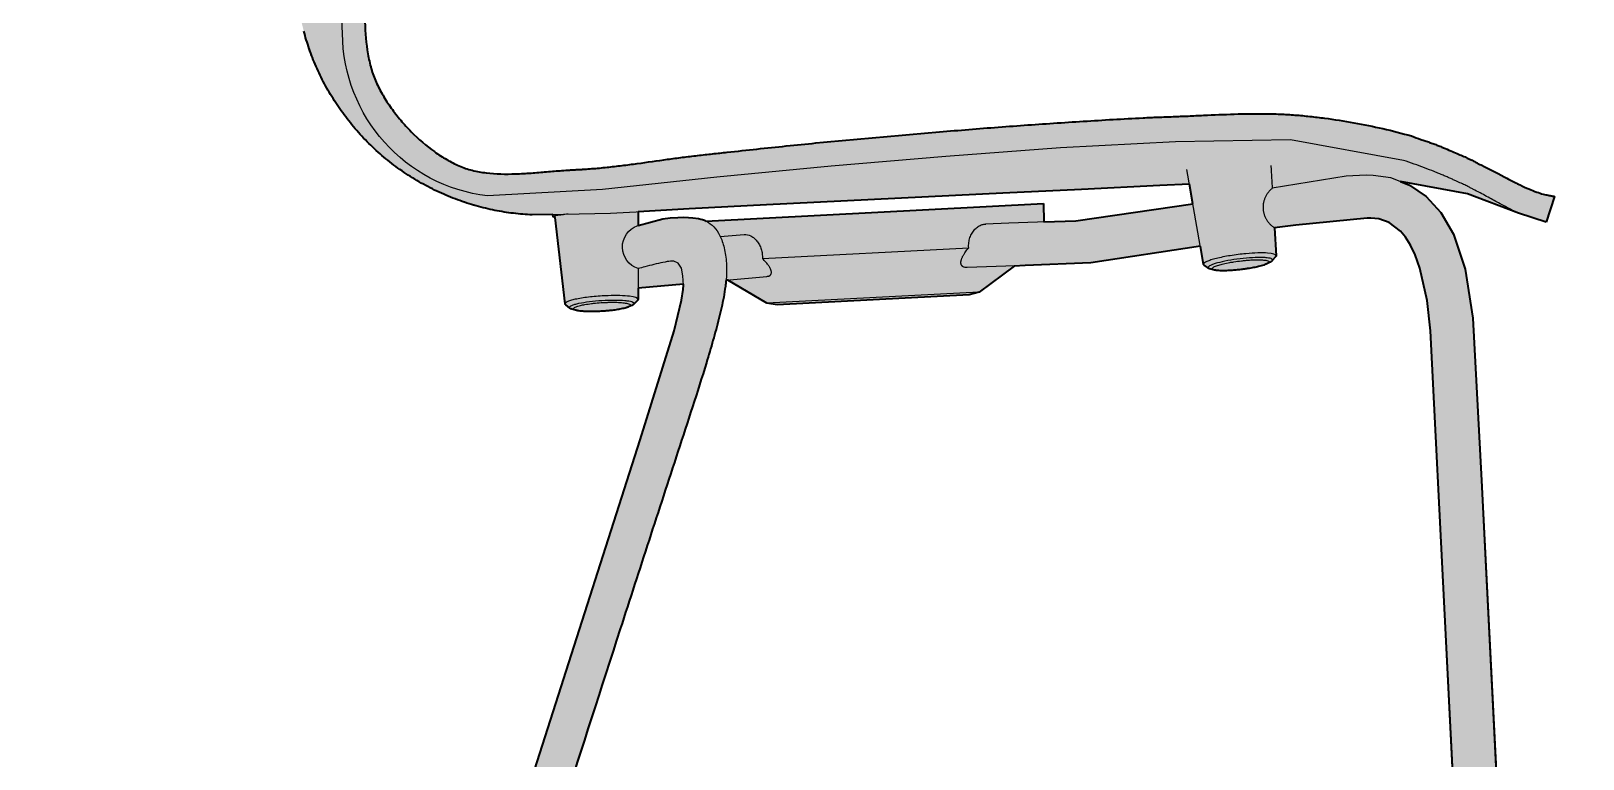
# Model space of a CAD drawing. Header units: millimetres. Extents: x 0 to 1859, y -934 to 1101.
# Drawn here: x 1138 to 1680, y 550 to 805 of the extents above; entities that cross this region are included whole.
import ezdxf

# ---------------------------------------------------------------- set-up
doc = ezdxf.new("R2010")
doc.units = ezdxf.units.MM
doc.layers.add('Blocks', color=7, linetype='Continuous')
doc.layers.add('Blocks$Fill', color=7, linetype='Continuous', true_color=0xffffff)
doc.layers.add('Blocks$Inner', color=7, linetype='Continuous', lineweight=25, true_color=0x007f00)
doc.layers.add('Blocks$Outline', color=7, linetype='Continuous', lineweight=35, true_color=0xff3f3f)

# ---------------------------------------------------------------- blocks, each defined once
blk = doc.blocks.new('Vico Duo Barstool Side')
at = {"layer": 'Blocks$Fill'}
h = blk.add_hatch(color=256, dxfattribs=at)
h.paths.add_polyline_path([(539.52, 0.4), (538.83, 0.05), (519.86, 0.05), (519.17, 0.4), (518.67, 1.2), (518.34, 2.59), (518.49, 4.1), (519.03, 5.3), (519.86, 6.05), (521.95, 6.05), (513.48, 190.6), (507.51, 303.94), (111.67, 303.94), (17.13, 5.9), (19.64, 5.9), (20.17, 5.44), (20.24, 5.38), (20.31, 5.31), (20.58, 4.64), (20.63, 4.53), (20.68, 4.41), (20.73, 4.29), (20.77, 4.17), (20.88, 2.25), (20.44, 0.73), (20.37, 0.65), (20.31, 0.58), (20.24, 0.5), (20.18, 0.43), (20.11, 0.36), (20.05, 0.29), (19.99, 0.22), (19.93, 0.15), (19.87, 0.08), (19.81, 0.01), (19.11, -0.1), (0.7, -0.1), (0, 0), (-0.06, 0.01), (-0.68, 0.73), (-1.12, 2.25), (-1.02, 4.17), (-0.97, 4.29), (-0.92, 4.41), (-0.88, 4.53), (-0.83, 4.64), (-0.78, 4.76), (-0.73, 4.87), (-0.69, 4.98), (-0.64, 5.1), (-0.6, 5.21), (-0.55, 5.31), (-0.48, 5.38), (-0.41, 5.44), (-0.34, 5.5), (-0.27, 5.56), (-0.21, 5.62), (-0.14, 5.68), (-0.08, 5.73), (-0.01, 5.79), (0.05, 5.85), (0.11, 5.9), (2.64, 5.9), (114.75, 359.65), (211.44, 661.96), (223.32, 699.93), (225.87, 710.69), (226.41, 714.38), (226.51, 715.9), (226.5, 716.2), (210.68, 714.83), (210.68, 710.94), (210.68, 710.93), (210.68, 710.92), (210.68, 710.91), (210.68, 710.9), (210.68, 710.9), (210.68, 710.89), (210.68, 710.88), (210.68, 710.87), (210.67, 710.86), (210.67, 710.85), (210.67, 710.84), (210.67, 710.83), (210.66, 710.82), (210.66, 710.81), (210.66, 710.8), (210.65, 710.79), (210.65, 710.78), (210.64, 710.77), (210.64, 710.76), (210.63, 710.75), (210.63, 710.74), (210.62, 710.73), (210.62, 710.73), (210.61, 710.72), (210.6, 710.71), (210.6, 710.7), (210.59, 710.69), (210.57, 710.67), (210.56, 710.65), (210.54, 710.63), (209.23, 709.27), (209.22, 709.26), (209.2, 709.24), (209.18, 709.22), (209.16, 709.2), (209.13, 709.18), (209.1, 709.16), (209.08, 709.13), (209.04, 709.11), (209.01, 709.09), (208.98, 709.07), (208.94, 709.04), (208.9, 709.02), (208.87, 709), (208.78, 708.96), (208.69, 708.91), (208.6, 708.87), (208.5, 708.82), (207.32, 708.31), (207.14, 708.24), (207.01, 708.18), (206.86, 708.13), (206.71, 708.08), (206.55, 708.03), (206.16, 707.91), (205.73, 707.8), (205.26, 707.69), (204.76, 707.59), (203.93, 707.43), (203.03, 707.29), (202.08, 707.16), (200.46, 706.97), (198.56, 706.82), (196.79, 706.72), (195.07, 706.67), (194.07, 706.67), (193.12, 706.68), (192.22, 706.71), (191.39, 706.77), (190.89, 706.81), (190.43, 706.86), (190, 706.92), (189.8, 706.95), (189.61, 706.98), (189.45, 707.02), (189.3, 707.05), (189.15, 707.08), (189.02, 707.12), (188.89, 707.16), (187.6, 707.53), (187.49, 707.57), (187.38, 707.61), (187.33, 707.63), (187.28, 707.65), (187.23, 707.67), (187.19, 707.69), (187.15, 707.71), (187.11, 707.73), (187.07, 707.75), (187.03, 707.77), (187, 707.79), (186.96, 707.81), (186.95, 707.82), (186.93, 707.84), (186.92, 707.85), (186.88, 707.88), (185.46, 709.03), (185.44, 709.05), (185.42, 709.07), (185.4, 709.08), (185.39, 709.09), (185.38, 709.1), (185.37, 709.11), (185.36, 709.12), (185.36, 709.13), (185.35, 709.14), (185.34, 709.15), (185.33, 709.16), (185.32, 709.17), (185.31, 709.18), (185.31, 709.18), (185.3, 709.19), (185.29, 709.2), (185.29, 709.21), (185.28, 709.22), (185.28, 709.23), (185.27, 709.24), (185.27, 709.25), (185.26, 709.26), (185.26, 709.27), (185.26, 709.28), (185.25, 709.29), (185.25, 709.3), (185.25, 709.31), (185.25, 709.32), (185.25, 709.33), (185.24, 709.33), (185.24, 709.34), (185.24, 709.34), (181.71, 739.56), (181.54, 739.59), (181.39, 739.63), (181.33, 739.64), (181.27, 739.66), (181.25, 739.67), (181.22, 739.68), (181.2, 739.69), (181.18, 739.69), (181.16, 739.7), (181.15, 739.71), (181.14, 739.71), (181.12, 739.72), (181.11, 739.73), (181.11, 739.73), (181.1, 739.73), (181.1, 739.74), (181.09, 739.74), (181.09, 739.74), (181.08, 739.75), (181.08, 739.75), (181.07, 739.75), (181.07, 739.76), (181.07, 739.76), (181.06, 739.76), (181.06, 739.76), (181.06, 739.76), (181.06, 739.76), (181.06, 739.77), (181.06, 739.77), (181.06, 739.77), (181.06, 739.77), (181.05, 739.77), (181.05, 739.77), (181.05, 739.78), (181.05, 739.78), (181.05, 739.78), (181.05, 739.78), (181.05, 739.78), (181.05, 739.78), (181.05, 739.79), (181.05, 739.79), (181.05, 739.79), (181.04, 739.79), (181.04, 739.79), (181.04, 739.79), (181.04, 739.8), (181.04, 739.8), (180.9, 740.61), (173.7, 740.44), (172.09, 740.53), (170.49, 740.65), (168.87, 740.8), (167.25, 740.98), (165.62, 741.19), (163.99, 741.43), (162.36, 741.71), (160.72, 742.02), (159.09, 742.36), (157.45, 742.73), (155.81, 743.14), (154.17, 743.59), (152.54, 744.06), (150.91, 744.57), (149.28, 745.12), (147.66, 745.7), (146.05, 746.31), (144.44, 746.96), (142.84, 747.64), (141.26, 748.36), (139.68, 749.11), (138.12, 749.89), (136.56, 750.71), (135.03, 751.55), (133.5, 752.44), (132, 753.35), (130.51, 754.3), (129.04, 755.27), (127.58, 756.28), (126.15, 757.32), (124.74, 758.38), (123.35, 759.48), (121.98, 760.6), (120.64, 761.76), (119.32, 762.93), (118.03, 764.14), (116.76, 765.37), (115.52, 766.62), (114.3, 767.9), (113.12, 769.2), (111.96, 770.52), (110.83, 771.86), (109.73, 773.22), (108.66, 774.6), (107.63, 776), (106.62, 777.42), (105.65, 778.85), (104.7, 780.3), (103.79, 781.76), (102.91, 783.23), (102.06, 784.71), (101.25, 786.21), (100.47, 787.71), (99.72, 789.22), (99, 790.74), (98.32, 792.27), (97.67, 793.8), (97.05, 795.34), (96.47, 796.88), (95.91, 798.43), (95.39, 799.97), (94.9, 801.52), (94.44, 803.07), (94.02, 804.61), (87.53, 831.24), (81.61, 858), (75.56, 884.73), (69.33, 911.43), (63, 938.09), (56.55, 964.73), (49.9, 991.32), (43.02, 1017.86), (35.78, 1044.29), (27.25, 1070.33), (16.24, 1095.43), (16.24, 1095.43), (16.24, 1095.43), (16.24, 1095.43), (16.24, 1095.43), (16.24, 1095.43), (16.24, 1095.43), (16.24, 1095.43), (16.24, 1095.43), (16.24, 1095.43), (16.24, 1095.43), (16.24, 1095.43), (16.24, 1095.43), (16.24, 1095.43), (16.24, 1095.43), (16.24, 1095.43), (16.24, 1095.43), (16.24, 1095.43), (16.24, 1095.43), (16.24, 1095.43), (16.24, 1095.43), (16.24, 1095.43), (16.24, 1095.43), (16.24, 1095.43), (16.24, 1095.43), (16.24, 1095.43), (16.24, 1095.43), (16.24, 1095.43), (16.24, 1095.43), (16.24, 1095.43), (16.24, 1095.43), (16.24, 1095.43), (16.24, 1095.43), (16.24, 1095.43), (16.24, 1095.43), (16.24, 1095.43), (16.24, 1095.43), (16.24, 1095.43), (16.24, 1095.43), (16.24, 1095.43), (16.24, 1095.43), (16.24, 1095.43), (16.24, 1095.43), (16.24, 1095.43), (16.24, 1095.43), (16.24, 1095.43), (16.24, 1095.43), (16.24, 1095.43), (16.24, 1095.43), (16.24, 1095.43), (16.24, 1095.43), (16.24, 1095.43), (16.24, 1095.43), (16.24, 1095.43), (16.24, 1095.43), (16.24, 1095.43), (16.24, 1095.43), (16.24, 1095.43), (16.24, 1095.43), (16.24, 1095.43), (16.24, 1095.43), (16.24, 1095.43), (16.25, 1095.43), (16.25, 1095.43), (16.25, 1095.43), (16.25, 1095.43), (16.25, 1095.43), (16.25, 1095.43), (16.25, 1095.43), (16.25, 1095.44), (16.26, 1095.44), (16.26, 1095.44), (16.27, 1095.44), (16.27, 1095.44), (22.03, 1098.45), (22.03, 1098.45), (22.03, 1098.45), (22.03, 1098.45), (22.03, 1098.45), (22.03, 1098.45), (22.03, 1098.45), (22.03, 1098.45), (22.03, 1098.45), (22.04, 1098.45), (22.05, 1098.46), (22.06, 1098.46), (22.1, 1098.47), (22.15, 1098.48), (22.48, 1098.53), (23.72, 1098.72), (28.37, 1099.34), (35.39, 1100.06), (44.38, 1100.69), (49.55, 1100.93), (55, 1101.05), (66.79, 1101.01), (67.51, 1100.94), (67.73, 1100.91), (67.96, 1100.87), (68.21, 1100.83), (68.47, 1100.78), (68.74, 1100.71), (69.02, 1100.64), (69.31, 1100.55), (69.61, 1100.45), (69.92, 1100.33), (70.24, 1100.2), (70.57, 1100.06), (70.91, 1099.9), (71.25, 1099.72), (71.6, 1099.52), (71.95, 1099.3), (72.32, 1099.07), (72.68, 1098.82), (73.05, 1098.55), (73.43, 1098.26), (73.8, 1097.95), (74.18, 1097.63), (74.57, 1097.28), (74.95, 1096.93), (75.34, 1096.55), (75.73, 1096.16), (76.12, 1095.75), (76.51, 1095.32), (76.9, 1094.88), (77.68, 1093.94), (78.46, 1092.94), (79.24, 1091.88), (80.01, 1090.77), (80.77, 1089.61), (81.52, 1088.41), (82.97, 1085.97), (87.84, 1077.18), (89.99, 1072.43), (92.02, 1067.63), (93.91, 1062.8), (95.67, 1057.93), (97.29, 1053.02), (98.79, 1048.07), (100.17, 1043.08), (101.4, 1038.05), (102.46, 1032.96), (103.35, 1027.82), (104.09, 1022.62), (104.7, 1017.39), (106.57, 996.4), (107.31, 985.96), (114.54, 833.04), (114.91, 827.68), (115.02, 824.93), (115.35, 807.77), (115.49, 804.93), (115.7, 802.12), (115.84, 800.73), (116, 799.36), (116.18, 798), (116.4, 796.66), (116.64, 795.34), (116.91, 794.03), (117.22, 792.75), (117.56, 791.49), (117.94, 790.25), (118.14, 789.65), (118.35, 789.04), (118.58, 788.45), (118.81, 787.86), (119.06, 787.28), (119.31, 786.71), (119.86, 785.57), (120.43, 784.44), (121.04, 783.3), (121.68, 782.18), (122.36, 781.06), (123.06, 779.94), (123.8, 778.84), (124.56, 777.74), (125.34, 776.65), (126.16, 775.58), (127, 774.52), (127.86, 773.48), (128.74, 772.45), (129.65, 771.44), (130.57, 770.44), (131.51, 769.47), (132.48, 768.51), (133.45, 767.58), (134.45, 766.67), (135.46, 765.79), (136.48, 764.93), (137.51, 764.1), (138.56, 763.29), (139.61, 762.52), (140.68, 761.77), (141.75, 761.06), (142.83, 760.38), (143.91, 759.74), (145, 759.13), (146.09, 758.55), (147.18, 758.02), (147.73, 757.77), (148.28, 757.52), (148.83, 757.29), (149.39, 757.07), (149.95, 756.86), (150.51, 756.67), (151.08, 756.48), (151.66, 756.3), (152.24, 756.14), (152.83, 755.99), (154.01, 755.71), (155.22, 755.47), (156.44, 755.26), (157.68, 755.1), (158.93, 754.96), (160.19, 754.85), (161.47, 754.78), (162.76, 754.73), (165.36, 754.7), (168.01, 754.75), (170.67, 754.87), (188.07, 756.18), (194.59, 756.56), (199.83, 757.05), (252.1, 763.42), (335.09, 770.96), (386.85, 774.3), (424.01, 775.73), (429.34, 775.75), (434.63, 775.61), (437.25, 775.47), (439.86, 775.29), (445.04, 774.8), (450.2, 774.2), (455.32, 773.47), (460.42, 772.61), (465.48, 771.64), (470.52, 770.54), (475.53, 769.31), (480.51, 767.97), (482.16, 767.34), (488.27, 765.23), (489.7, 764.68), (496.93, 761.65), (502.02, 759.33), (502.32, 759.18), (502.61, 759.03), (503.68, 758.41), (503.93, 758.28), (504.05, 758.22), (504.17, 758.16), (504.28, 758.1), (504.4, 758.05), (504.51, 758.01), (504.57, 757.99), (504.62, 757.97), (504.68, 757.95), (504.73, 757.93), (504.79, 757.92), (504.84, 757.9), (517.54, 751.32), (519.21, 750.51), (520.77, 749.79), (522.22, 749.17), (523.57, 748.64), (524.8, 748.2), (525.37, 748.01), (525.91, 747.84), (526.42, 747.69), (526.9, 747.56), (527.35, 747.46), (527.78, 747.37), (530.11, 746.94), (530.34, 746.91), (530.38, 746.9), (530.41, 746.9), (530.42, 746.9), (530.42, 746.9), (530.43, 746.9), (530.43, 746.9), (530.43, 746.9), (530.43, 746.9), (530.43, 746.9), (530.44, 746.9), (530.44, 746.9), (530.44, 746.9), (530.44, 746.9), (530.44, 746.9), (530.44, 746.9), (530.44, 746.9), (527.46, 737.87), (517.88, 741.03), (500.1, 747.74), (476.67, 752.04), (479.83, 750.8), (485.62, 746.81), (490.74, 741.21), (495.12, 733.66), (499.19, 721.48), (501.92, 704.39), (504.98, 647.74), (510.84, 530.31), (521.44, 315.44), (528.39, 315.44), (528.52, 315.44), (528.65, 315.43), (528.78, 315.43), (528.91, 315.42), (529.04, 315.4), (529.17, 315.39), (529.3, 315.37), (529.43, 315.34), (529.57, 315.32), (529.7, 315.29), (529.84, 315.25), (529.97, 315.22), (530.1, 315.18), (530.24, 315.13), (530.37, 315.09), (530.5, 315.04), (530.64, 314.98), (530.77, 314.92), (530.9, 314.86), (531.03, 314.8), (531.16, 314.73), (531.28, 314.66), (531.41, 314.58), (531.53, 314.5), (531.65, 314.42), (531.77, 314.34), (531.89, 314.25), (532.01, 314.16), (532.12, 314.06), (532.24, 313.96), (532.34, 313.86), (532.45, 313.76), (532.55, 313.65), (532.66, 313.54), (532.75, 313.43), (532.85, 313.32), (532.94, 313.2), (533.03, 313.08), (533.11, 312.96), (533.2, 312.84), (533.28, 312.72), (533.35, 312.59), (533.42, 312.46), (533.49, 312.34), (533.56, 312.21), (533.62, 312.08), (533.68, 311.95), (533.73, 311.81), (533.78, 311.68), (533.83, 311.55), (533.87, 311.41), (533.91, 311.28), (533.95, 311.15), (533.98, 311.01), (534.01, 310.88), (534.04, 310.74), (534.06, 310.61), (534.08, 310.48), (534.1, 310.35), (534.11, 310.22), (534.12, 310.09), (534.13, 309.96), (534.14, 309.83), (534.14, 309.7), (534.14, 309.57), (534.13, 309.44), (534.12, 309.31), (534.11, 309.18), (534.1, 309.05), (534.09, 308.92), (534.07, 308.79), (534.04, 308.65), (534.02, 308.52), (533.99, 308.39), (533.95, 308.25), (533.92, 308.12), (533.88, 307.99), (533.83, 307.85), (533.79, 307.72), (533.74, 307.59), (533.68, 307.45), (533.63, 307.32), (533.56, 307.19), (533.5, 307.06), (533.43, 306.93), (533.36, 306.81), (533.29, 306.68), (533.21, 306.56), (533.12, 306.43), (533.04, 306.31), (532.95, 306.19), (532.86, 306.08), (532.76, 305.96), (532.67, 305.85), (532.57, 305.74), (532.46, 305.64), (532.36, 305.53), (532.25, 305.43), (532.14, 305.33), (532.02, 305.24), (531.91, 305.15), (531.79, 305.06), (531.67, 304.97), (531.55, 304.89), (531.42, 304.81), (531.3, 304.73), (531.17, 304.66), (531.04, 304.59), (530.91, 304.53), (530.78, 304.47), (530.65, 304.41), (530.52, 304.35), (530.39, 304.3), (530.25, 304.25), (530.12, 304.21), (529.99, 304.17), (529.85, 304.13), (529.72, 304.1), (529.59, 304.07), (529.45, 304.04), (529.32, 304.02), (529.19, 304), (529.05, 303.98), (528.92, 303.97), (528.79, 303.96), (528.66, 303.95), (528.53, 303.95), (528.41, 303.94), (523.99, 303.94), (522.02, 303.94), (522.36, 296.66), (532.82, 120.65), (537.05, 6.05), (538.83, 6.05), (539.65, 5.3), (540.19, 4.1), (540.34, 2.59), (540.02, 1.2)], flags=0)
h.paths.add_polyline_path([(352.07, 744.46), (352.19, 737.96), (363.43, 738.38), (404.28, 744.32), (403.08, 751.17), (392.72, 750.64), (365.34, 749.29), (337.96, 748), (255.46, 743.91), (228.46, 742.51), (216.62, 741.82), (210.65, 741.53), (210.66, 736.7), (219.37, 739.07), (221.83, 739.38), (224.57, 739.57), (226.44, 739.59), (228.21, 739.54), (229.77, 739.42), (231.78, 739.18), (232.62, 738.94), (233.18, 738.77), (233.37, 738.7), (233.53, 738.64), (233.67, 738.59), (233.79, 738.54), (234.07, 738.42), (234.33, 738.29)], flags=0)
h.paths.add_polyline_path([(498.76, 468.97), (492.16, 600.82), (487.1, 699.96), (486.01, 710.49), (483.48, 721.83), (481.85, 726.51), (480.22, 729.89), (478.47, 732.62), (476.66, 734.75), (472.74, 737.72), (469.07, 739.04), (466.3, 739.31), (465.02, 739.33), (440.21, 736.89), (432.74, 735.93), (433.31, 726.19), (433.31, 726.18), (433.31, 726.17), (433.31, 726.16), (433.3, 726.15), (433.3, 726.14), (433.3, 726.13), (433.3, 726.12), (433.3, 726.11), (433.3, 726.1), (433.29, 726.09), (433.29, 726.08), (433.29, 726.07), (433.28, 726.06), (433.28, 726.04), (433.27, 726.03), (433.27, 726.02), (433.27, 726.01), (433.26, 726), (433.25, 725.99), (433.25, 725.98), (433.24, 725.97), (433.24, 725.96), (433.23, 725.95), (433.22, 725.94), (433.21, 725.93), (433.21, 725.92), (433.19, 725.9), (433.17, 725.88), (433.15, 725.86), (431.96, 724.46), (431.94, 724.44), (431.92, 724.42), (431.9, 724.4), (431.88, 724.37), (431.86, 724.35), (431.83, 724.33), (431.8, 724.31), (431.77, 724.28), (431.74, 724.26), (431.71, 724.23), (431.68, 724.21), (431.64, 724.18), (431.6, 724.16), (431.52, 724.11), (431.44, 724.06), (431.34, 724.01), (431.25, 723.96), (430.1, 723.38), (429.93, 723.3), (429.79, 723.24), (429.65, 723.18), (429.5, 723.12), (429.34, 723.05), (428.96, 722.92), (428.54, 722.78), (428.08, 722.65), (427.58, 722.52), (426.76, 722.31), (425.88, 722.12), (424.93, 721.93), (423.33, 721.66), (421.44, 721.39), (419.68, 721.19), (417.96, 721.04), (416.96, 720.98), (416.01, 720.94), (415.12, 720.93), (414.29, 720.93), (413.78, 720.94), (413.32, 720.97), (412.89, 721), (412.69, 721.02), (412.5, 721.04), (412.33, 721.07), (412.18, 721.09), (412.03, 721.12), (411.89, 721.15), (411.77, 721.18), (410.46, 721.48), (410.34, 721.51), (410.23, 721.54), (410.18, 721.56), (410.13, 721.58), (410.08, 721.59), (410.04, 721.61), (409.99, 721.63), (409.95, 721.65), (409.91, 721.66), (409.87, 721.68), (409.84, 721.7), (409.8, 721.72), (409.79, 721.73), (409.77, 721.74), (409.76, 721.75), (409.72, 721.78), (408.21, 722.87), (408.19, 722.88), (408.17, 722.9), (408.15, 722.92), (408.14, 722.93), (408.13, 722.93), (408.12, 722.94), (408.11, 722.95), (408.1, 722.96), (408.09, 722.97), (408.09, 722.98), (408.08, 722.99), (408.07, 723), (408.07, 723), (408.06, 723.01), (408.05, 723.02), (408.05, 723.03), (408.04, 723.04), (408.04, 723.05), (408.03, 723.06), (408.03, 723.07), (408.02, 723.08), (408.02, 723.09), (408.01, 723.09), (408.01, 723.1), (408.01, 723.11), (408, 723.12), (408, 723.13), (408, 723.14), (408, 723.15), (408, 723.15), (406.87, 729.55), (368.6, 723.69), (345.69, 722.71), (341.92, 722.58), (329.71, 713.48), (326.16, 712.56), (259.21, 709.06), (255.58, 709.59), (241.99, 717.67), (241.39, 717.61), (241.27, 716.5), (241.13, 715.38), (240.86, 713.57), (240.54, 711.74), (240.17, 709.89), (239.77, 708.01), (238.87, 704.23), (236.81, 696.56), (234.53, 688.84), (115.29, 315.44), (506.88, 315.44)], flags=0)
at = {"layer": 'Blocks$Inner'}
for p, q in [((107.55, 803.74), (105.68, 843.54)), ((358.03, 763.78), (318.01, 760.86)), ((398.17, 765.98), (358.03, 763.78)), ((438.33, 766.61), (398.17, 765.98)), ((477.78, 759.44), (438.33, 766.61)), ((318.01, 760.86), (278.01, 757.49)), ((238.12, 753.63), (198.23, 749.29)), ((278.01, 757.49), (238.12, 753.63)), ((408, 723.15), (402.19, 756.24)), ((457.73, 754), (431.93, 749.7)), ((464.66, 754.27), (457.73, 754)), ((467.16, 754.21), (464.66, 754.27)), ((473.3, 753.36), (467.16, 754.21)), ((479.83, 750.8), (473.3, 753.36)), ((198.23, 749.29), (158.19, 747.05)), ((255.46, 743.91), (337.96, 748)), ((337.96, 748), (365.34, 749.29)), ((365.34, 749.29), (392.72, 750.64)), ((392.72, 750.64), (403.08, 751.17)), ((500.1, 747.74), (476.67, 752.04)), ((485.62, 746.81), (479.83, 750.8)), ((517.88, 741.03), (500.1, 747.74)), ((201.09, 741.07), (216.62, 741.82)), ((216.62, 741.82), (228.46, 742.51)), ((228.46, 742.51), (255.46, 743.91)), ((352.07, 744.46), (234.33, 738.29)), ((352.19, 737.96), (352.07, 744.46)), ((404.28, 744.32), (363.43, 738.38)), ((490.74, 741.21), (485.62, 746.81)), ((530.44, 746.9), (527.46, 737.87)), ((173.7, 740.44), (201.09, 741.07)), ((185.24, 709.34), (181.65, 740.06)), ((210.41, 736.64), (219.37, 739.07)), ((219.37, 739.07), (221.83, 739.38)), ((221.83, 739.38), (224.57, 739.57)), ((224.57, 739.57), (226.44, 739.59)), ((226.44, 739.59), (228.21, 739.54)), ((228.21, 739.54), (229.77, 739.42)), ((229.77, 739.42), (231.78, 739.18)), ((340, 737.5), (331.88, 737.23)), ((363.43, 738.38), (340, 737.5)), ((432.74, 735.93), (440.21, 736.89)), ((440.21, 736.89), (465.02, 739.33)), ((465.02, 739.33), (466.3, 739.31)), ((466.3, 739.31), (469.07, 739.04)), ((469.07, 739.04), (472.74, 737.72)), ((472.74, 737.72), (476.66, 734.75)), ((495.12, 733.66), (490.74, 741.21)), ((527.46, 737.87), (517.88, 741.03)), ((239.37, 732.84), (247.64, 733.58)), ((432.74, 735.93), (433.31, 726.19)), ((476.66, 734.75), (478.47, 732.62)), ((478.47, 732.62), (480.22, 729.89)), ((499.19, 721.48), (495.12, 733.66)), ((254.05, 725.19), (326.04, 728.96)), ((406.88, 729.55), (368.6, 723.69)), ((433.31, 726.21), (433.31, 726.19)), ((480.22, 729.89), (481.85, 726.51)), ((481.85, 726.51), (483.48, 721.83)), ((210.67, 721.67), (210.68, 710.94)), ((224.67, 723.53), (223.16, 724.31)), ((225.77, 721.85), (224.67, 723.53)), ((226.34, 719.12), (225.77, 721.85)), ((345.69, 722.71), (325.44, 722.03)), ((341.92, 722.58), (329.71, 713.48)), ((368.6, 723.69), (345.69, 722.71)), ((408.21, 722.87), (409.74, 721.76)), ((410.46, 721.48), (411.83, 721.16)), ((430.05, 723.36), (431.25, 723.96)), ((483.48, 721.83), (486.01, 710.49)), ((501.92, 704.39), (499.19, 721.48)), ((226.51, 715.9), (226.34, 719.12)), ((226.41, 714.38), (226.51, 715.9)), ((241.39, 717.61), (255.56, 718.94)), ((255.58, 709.59), (241.99, 717.67)), ((209.22, 709.26), (210.54, 710.63)), ((210.68, 710.94), (210.68, 710.93)), ((223.32, 699.93), (225.87, 710.69)), ((225.87, 710.69), (226.41, 714.38)), ((329.71, 713.48), (255.58, 709.59)), ((259.21, 709.06), (255.58, 709.59)), ((326.16, 712.56), (259.21, 709.06)), ((329.71, 713.48), (326.16, 712.56)), ((486.01, 710.49), (487.1, 699.96)), ((185.46, 709.03), (186.91, 707.86)), ((186.91, 707.86), (186.9, 707.86)), ((186.9, 707.86), (186.91, 707.86)), ((186.91, 707.86), (186.9, 707.86)), ((188.96, 707.14), (187.6, 707.53)), ((208.5, 708.82), (207.27, 708.29)), ((504.98, 647.74), (501.92, 704.39)), ((211.44, 661.96), (223.32, 699.93)), ((487.1, 699.96), (492.16, 600.82)), ((114.75, 359.65), (211.44, 661.96)), ((510.84, 530.31), (504.98, 647.74)), ((492.16, 600.82), (498.76, 468.97))]:
    blk.add_line(p, q, dxfattribs=at)
for points in [[(181.04, 739.8), (180.9, 740.61)], [(226.5, 716.2), (210.68, 714.83)]]:
    blk.add_lwpolyline(points, dxfattribs=at)
blk.add_arc((177.58, 826.82), 86.46, 194.8841, 267.4253, dxfattribs=at)
at = {"layer": 'Blocks$Inner', "extrusion": (0, 0, -1)}
for centre, radius, start, end in [((-165.07, 804.16), 57.53, 276.8751, 359.5824), ((-213.14, 729.2), 7.92, 288.1426, 69.8378)]:
    blk.add_arc(centre, radius, start, end, dxfattribs=at)
at = {"layer": 'Blocks$Inner'}
for points, knots in [([(87.84, 1077.18), (90.8, 1070.87), (94.72, 1061.25), (98.87, 1048.09), (101.51, 1038.09), (103.46, 1027.85), (104.76, 1017.4), (105.55, 1008.63), (106.12, 1001.63), (106.57, 996.4), (106.99, 991.19), (107.43, 984.22), (107.83, 975.51), (108.21, 965.06), (108.65, 954.63), (109.17, 944.21), (109.81, 930.33), (110.62, 913.02), (111.46, 895.9), (112.12, 882.22), (112.65, 871.91), (113.11, 861.6), (113.45, 853.03), (113.76, 846.13), (114.03, 840.93), (114.29, 836.56), (114.5, 833.48), (114.63, 831.71), (114.77, 829.94), (114.92, 827.69), (115.07, 824.01), (115.14, 819.29), (115.19, 813.52), (115.35, 805.84), (115.94, 798.34), (117.27, 792.29), (118.33, 789.02), (119.29, 786.7), (120.41, 784.44), (122.08, 781.42), (124.48, 777.71), (127.8, 773.43), (132.69, 768.07), (138.15, 763.37), (143.18, 760.11), (146.09, 758.53), (148.27, 757.49), (150.5, 756.64), (153.59, 755.73), (159.26, 754.72), (166.2, 754.6), (173.35, 755.02), (178.75, 755.47), (183.23, 755.86), (186.32, 756.07), (188.07, 756.18), (189.37, 756.24), (190.67, 756.3), (192.41, 756.4), (195.46, 756.62), (199.83, 757.03), (205.1, 757.64), (212.15, 758.58), (219.19, 759.6), (226.2, 760.55), (231.43, 761.18), (236.63, 761.74), (243.52, 762.5), (255.53, 763.79), (279.53, 766.25), (307.75, 768.77), (335.08, 770.99), (352.18, 772.21), (366.02, 773.11), (376.41, 773.76), (385.1, 774.23), (392.09, 774.55), (397.34, 774.73), (402.62, 774.94), (409.73, 775.27), (418.67, 775.66), (427.58, 775.81), (434.64, 775.64), (439.87, 775.32), (445.05, 774.82), (451.92, 774.02), (463.84, 772.17), (473.89, 769.85), (480.51, 767.97)], [3, 3, 3, 3, 3.03125, 3.046875, 3.0625, 3.078125, 3.09375, 3.109375, 3.117188, 3.125, 3.132812, 3.140625, 3.15625, 3.171875, 3.1875, 3.203125, 3.21875, 3.25, 3.28125, 3.296875, 3.3125, 3.328125, 3.34375, 3.351562, 3.359375, 3.367188, 3.371094, 3.373047, 3.375, 3.378906, 3.382812, 3.390625, 3.398438, 3.40625, 3.421875, 3.429688, 3.433594, 3.4375, 3.441406, 3.445312, 3.453125, 3.460938, 3.46875, 3.484375, 3.492188, 3.496094, 3.5, 3.503906, 3.507812, 3.515625, 3.53125, 3.539062, 3.546875, 3.554688, 3.558594, 3.560547, 3.5625, 3.564453, 3.566406, 3.570312, 3.578125, 3.585938, 3.59375, 3.609375, 3.617188, 3.625, 3.632812, 3.640625, 3.65625, 3.6875, 3.75, 3.78125, 3.8125, 3.828125, 3.84375, 3.859375, 3.867188, 3.875, 3.882812, 3.890625, 3.90625, 3.921875, 3.929688, 3.9375, 3.945312, 3.953125, 3.96875, 4, 4, 4, 4]), ([(480.51, 767.97), (481.63, 767.53), (483.25, 766.94), (485.32, 766.25), (486.81, 765.75), (488.28, 765.24), (489.71, 764.68), (491.08, 764.11), (492.81, 763.39), (494.82, 762.56), (496.98, 761.62), (498.51, 760.95), (499.6, 760.45), (500.36, 760.09), (501.06, 759.76), (501.72, 759.47), (502.33, 759.19), (502.9, 758.88), (503.44, 758.55), (504.1, 758.18), (504.55, 757.97), (504.84, 757.9)], [4, 4, 4, 4, 4.083333, 4.125, 4.166667, 4.208333, 4.25, 4.291667, 4.333333, 4.416667, 4.5, 4.583333, 4.625, 4.666667, 4.708333, 4.75, 4.791667, 4.833333, 4.875, 4.916667, 5, 5, 5, 5]), ([(501.96, 749.42), (501.69, 749.57), (501.22, 749.81), (500.45, 750.2), (499.8, 750.52), (499.09, 750.87), (498.31, 751.24), (497.59, 751.58), (496.97, 751.87), (496.47, 752.1), (495.94, 752.34), (495.21, 752.67), (494.23, 753.11), (492.95, 753.67), (491.58, 754.25), (490.07, 754.88), (487.9, 755.76), (483.88, 757.34), (480.29, 758.62), (477.78, 759.44)], [0, 0, 0, 0, 0.1, 0.15, 0.2, 0.25, 0.3, 0.35, 0.375, 0.4, 0.425, 0.45, 0.5, 0.55, 0.6, 0.65, 0.7, 0.8, 1, 1, 1, 1]), ([(504.84, 757.9), (508.24, 756.17), (512.68, 753.78), (517.62, 751.26), (520.84, 749.72), (523.64, 748.59), (525.6, 747.91), (526.92, 747.55), (527.79, 747.37), (528.56, 747.23), (529.22, 747.11), (529.74, 747.01), (530.27, 746.92), (530.44, 746.9), (530.44, 746.9)], [5, 5, 5, 5, 5.2, 5.3, 5.4, 5.5, 5.6, 5.65, 5.7, 5.75, 5.8, 5.85, 5.9, 6, 6, 6, 6]), ([(517.84, 741.05), (517.34, 741.29), (516.3, 741.79), (514.62, 742.63), (512.84, 743.56), (510.93, 744.58), (508.91, 745.68), (506.03, 747.26), (503.66, 748.54), (501.96, 749.42)], [-0.4, -0.4, -0.4, -0.4, -0.35, -0.3, -0.25, -0.2, -0.15, -0.1, 0, 0, 0, 0]), ([(231.78, 739.18), (233.14, 738.8), (234.46, 738.31), (236.58, 737.03), (238.86, 734.25), (240.23, 730.9), (240.98, 727.68), (241.39, 725.03), (241.62, 722.13), (241.54, 718.9), (241.17, 715.4), (240.37, 710.54), (238.93, 704.25), (236.85, 696.57), (233.79, 686.26), (229.66, 673.37), (224.6, 657.89), (219.54, 642.4), (212.81, 621.74), (201.09, 585.56), (177.8, 513.14), (144.91, 409.54), (105.74, 285.09), (73.08, 181.39), (50.07, 108.85), (36.86, 67.42), (28.58, 41.53), (21.99, 21.03), (18.73, 10.88), (17.13, 5.9)], [26.6257763, 26.6257763, 26.6257763, 26.6257763, 26.6285541, 26.6368874, 26.6452207, 26.6535541, 26.6577207, 26.6618874, 26.6660541, 26.6702207, 26.6743874, 26.6785541, 26.6868874, 26.6952207, 26.7035541, 26.7202207, 26.7368874, 26.7535541, 26.7702207, 26.8035541, 26.8702207, 27.0035541, 27.1368874, 27.2702207, 27.3368874, 27.3702207, 27.4035541, 27.4202207, 27.4362574, 27.4362574, 27.4362574, 27.4362574]), ([(182.6, 740.23), (182.16, 740.16), (181.48, 740.04), (180.98, 739.86), (181.07, 739.7), (181.47, 739.61), (181.71, 739.56)], [0.625, 0.625, 0.625, 0.625, 0.6874998, 0.7499998, 0.8124998, 0.8626904, 0.8626904, 0.8626904, 0.8626904]), ([(186.33, 740.73), (185.44, 740.58), (184.09, 740.43), (183.03, 740.29), (182.6, 740.23)], [0.5000009, 0.5000009, 0.5000009, 0.5000009, 0.5625, 0.625, 0.625, 0.625, 0.625]), ([(326.04, 728.96), (325.99, 729.56), (326.01, 730.77), (326.34, 732.24), (326.78, 733.33), (327.18, 734.09), (327.65, 734.79), (328.35, 735.63), (329.35, 736.46), (330.68, 737.09), (331.58, 737.23), (332.03, 737.23)], [81.383057, 81.383057, 81.383057, 81.383057, 81.525914, 81.668771, 81.7402, 81.811628, 81.883057, 81.954486, 82.097343, 82.2402, 82.383057, 82.383057, 82.383057, 82.383057]), ([(247.64, 733.58), (248.41, 733.66), (249.49, 733.43), (250.51, 732.81), (250.75, 732.63)], [8.2990098, 8.2990098, 8.2990098, 8.2990098, 8.5490098, 8.6307511, 8.6307511, 8.6307511, 8.6307511]), ([(250.75, 732.63), (250.9, 732.53), (251.39, 732.14), (252.18, 731.31), (253.03, 730), (253.66, 728.49), (254.02, 726.88), (254.06, 725.79), (254.05, 725.19)], [8.6307511, 8.6307511, 8.6307511, 8.6307511, 8.6716276, 8.7966276, 8.9216276, 9.0466276, 9.1716276, 9.2912896, 9.2912896, 9.2912896, 9.2912896]), ([(325.27, 722.03), (324.97, 722.05), (324.57, 722.11), (324.2, 722.25), (324.01, 722.34), (323.88, 722.42), (323.77, 722.52), (323.64, 722.65), (323.51, 722.85), (323.42, 723.07), (323.36, 723.26), (323.33, 723.4), (323.31, 723.54), (323.3, 723.74), (323.31, 724), (323.35, 724.27), (323.4, 724.49), (323.44, 724.66), (323.48, 724.82), (323.55, 725.05), (323.66, 725.34), (323.82, 725.69), (323.99, 726.05), (324.18, 726.4), (324.47, 726.89), (325.04, 727.74), (325.61, 728.47), (326.04, 728.96)], [3.000252, 3.000252, 3.000252, 3.000252, 3.083586, 3.125252, 3.146086, 3.166919, 3.187752, 3.208586, 3.250252, 3.291919, 3.312752, 3.333586, 3.354419, 3.375252, 3.416919, 3.458586, 3.479419, 3.500252, 3.521086, 3.541919, 3.583586, 3.625252, 3.666919, 3.708586, 3.750252, 3.833586, 4.000252, 4.000252, 4.000252, 4.000252]), ([(433.31, 726.19), (433.29, 726.65), (431.63, 727.13), (427.02, 727.18), (423.32, 726.95), (420.01, 726.59), (416.35, 726.07), (413.01, 725.4), (410.46, 724.69), (408.57, 723.97), (407.97, 723.47), (407.99, 723.19)], [30.176039, 30.176039, 30.176039, 30.176039, 30.398259, 30.509371, 30.620483, 30.689928, 30.759373, 30.898263, 30.967708, 31.037153, 31.176039, 31.176039, 31.176039, 31.176039]), ([(223.16, 724.31), (222.49, 724.33), (221.79, 724.3), (219.37, 723.85), (216.25, 723.13), (213.3, 722.39), (211.43, 721.89), (210.67, 721.67)], [0, 0, 0, 0, 0.00378788, 0.01136364, 0.01893939, 0.02651515, 0.03198328, 0.03198328, 0.03198328, 0.03198328]), ([(257.18, 720.18), (257.19, 720.22), (257.2, 720.31), (257.19, 720.49), (257.15, 720.73), (257.09, 720.98), (257.02, 721.18), (256.97, 721.33), (256.91, 721.48), (256.82, 721.69), (256.69, 721.95), (256.51, 722.27), (256.31, 722.59), (256.09, 722.91), (255.76, 723.34), (255.14, 724.1), (254.51, 724.75), (254.05, 725.19)], [0.2858556, 0.2858556, 0.2858556, 0.2858556, 0.3066889, 0.3275223, 0.3691889, 0.4108556, 0.4316889, 0.4525223, 0.4733556, 0.4941889, 0.5358556, 0.5775223, 0.6191889, 0.6608556, 0.7025223, 0.7858556, 0.9525202, 0.9525202, 0.9525202, 0.9525202]), ([(255.56, 718.94), (255.77, 718.96), (256.09, 719.01), (256.41, 719.12), (256.59, 719.21), (256.71, 719.28), (256.82, 719.37), (256.94, 719.49), (257.05, 719.68), (257.12, 719.87), (257.15, 719.99), (257.18, 720.18)], [0, 0, 0, 0, 0.062231, 0.1038976, 0.124731, 0.1455643, 0.1663976, 0.187231, 0.2288976, 0.2705643, 0.2858556, 0.2858556, 0.2858556, 0.2858556]), ([(432.06, 724.72), (432.05, 724.94), (431.58, 725.23), (430.17, 725.46), (428.26, 725.59), (425.13, 725.54), (420.7, 725.14), (416.29, 724.48), (413.2, 723.79), (411.34, 723.22), (409.97, 722.65), (409.54, 722.26), (409.56, 722.04)], [-39.270073, -39.270073, -39.270073, -39.270073, -39.145073, -39.082573, -39.020073, -38.895073, -38.770073, -38.645073, -38.520073, -38.457573, -38.395073, -38.270073, -38.270073, -38.270073, -38.270073]), ([(410.99, 721.66), (410.99, 721.66), (410.98, 721.79), (411.16, 722.03), (411.78, 722.37), (412.46, 722.66), (413.44, 722.98), (414.96, 723.38), (416.76, 723.75), (418.93, 724.11), (420.8, 724.36), (422.65, 724.55), (424.28, 724.68), (426.15, 724.77), (427.79, 724.76), (428.94, 724.68), (429.78, 724.57), (430.52, 724.37), (430.75, 724.16), (430.76, 724.02), (430.76, 724.02)], [37.270073, 37.270073, 37.270073, 37.270073, 37.283158, 39.905256, 41.492152, 42.901232, 44.335247, 46.489742, 49.160677, 50.55947, 53.375112, 54.780502, 56.181243, 58.4193, 61.008557, 62.441317, 63.858426, 65.855269, 68.512575, 68.525369, 68.525369, 68.525369, 68.525369]), ([(430.76, 724.02), (430.76, 723.96), (430.72, 723.82), (430.51, 723.63), (430.23, 723.45), (429.96, 723.31), (429.66, 723.18), (429.23, 723.01), (428.57, 722.78), (427.44, 722.47), (426.2, 722.18), (424.94, 721.93), (424.08, 721.78), (423.33, 721.66), (422.5, 721.53), (421.57, 721.4), (420.56, 721.28), (419.68, 721.19), (418.81, 721.11), (417.55, 721.01), (415.97, 720.93), (414.44, 720.92), (413.29, 720.96), (412.62, 721.02), (412.17, 721.09), (411.86, 721.15), (411.57, 721.22), (411.28, 721.33), (411.06, 721.47), (411, 721.6), (410.99, 721.66)], [68.525369, 68.525369, 68.525369, 68.525369, 69.80172, 71.07807, 71.901661, 72.725252, 73.367799, 74.010346, 75.415235, 76.820124, 78.965755, 80.03857, 81.111385, 81.753628, 82.39587, 83.680354, 84.568144, 85.455935, 86.343725, 87.231515, 89.374733, 91.517952, 92.920391, 94.32283, 94.96407, 95.605311, 96.427035, 97.248759, 98.522017, 99.795275, 99.795275, 99.795275, 99.795275]), ([(210.68, 710.93), (210.69, 711.39), (209.06, 711.97), (204.46, 712.28), (200.76, 712.26), (197.43, 712.09), (193.75, 711.78), (190.37, 711.31), (187.79, 710.74), (185.86, 710.13), (185.24, 709.67), (185.24, 709.38)], [14.353094, 14.353094, 14.353094, 14.353094, 14.575318, 14.686429, 14.797541, 14.866985, 14.93643, 15.07532, 15.144764, 15.214209, 15.353094, 15.353094, 15.353094, 15.353094]), ([(186.74, 708.14), (186.74, 708.37), (187.19, 708.73), (188.58, 709.22), (190.48, 709.69), (193.6, 710.2), (198.04, 710.61), (202.48, 710.75), (205.61, 710.62), (207.51, 710.38), (208.9, 710.07), (209.36, 709.76), (209.35, 709.53)], [-2, -2, -2, -2, -1.875, -1.8125, -1.75, -1.625, -1.5, -1.375, -1.25, -1.1875, -1.125, -1, -1, -1, -1]), ([(188.15, 707.68), (188.15, 707.69), (188.15, 707.82), (188.34, 708.04), (188.97, 708.35), (189.67, 708.59), (190.67, 708.86), (192.2, 709.17), (194.02, 709.44), (196.21, 709.68), (198.09, 709.82), (199.96, 709.9), (201.58, 709.94), (203.46, 709.92), (205.09, 709.81), (206.24, 709.67), (207.07, 709.51), (207.8, 709.27), (208.02, 709.05), (208.02, 708.91), (208.02, 708.91)], [0, 0, 0, 0, 0.013085, 2.635183, 4.222079, 5.631159, 7.065174, 9.219669, 11.890604, 13.289396, 16.105039, 17.510429, 18.91117, 21.149227, 23.738484, 25.171244, 26.588352, 28.585196, 31.242502, 31.255296, 31.255296, 31.255296, 31.255296]), ([(208.02, 708.91), (208.02, 708.84), (207.96, 708.71), (207.75, 708.53), (207.46, 708.37), (207.18, 708.25), (206.87, 708.13), (206.43, 707.98), (205.76, 707.8), (204.61, 707.55), (203.36, 707.33), (202.09, 707.16), (201.22, 707.05), (200.46, 706.97), (199.63, 706.89), (198.69, 706.82), (197.68, 706.76), (196.79, 706.71), (195.92, 706.68), (194.66, 706.66), (193.08, 706.67), (191.54, 706.74), (190.4, 706.86), (189.73, 706.96), (189.29, 707.05), (188.99, 707.13), (188.7, 707.22), (188.42, 707.34), (188.2, 707.49), (188.15, 707.62), (188.15, 707.68)], [-31.269908, -31.269908, -31.269908, -31.269908, -29.993558, -28.717207, -27.893616, -27.070025, -26.427478, -25.784931, -24.380042, -22.975153, -20.829522, -19.756707, -18.683891, -18.041649, -17.399407, -16.114922, -15.227132, -14.339342, -13.451551, -12.563761, -10.420542, -8.277324, -6.874885, -5.472445, -4.831205, -4.189965, -3.36824, -2.546516, -1.273258, 0, 0, 0, 0])]:
    blk.add_open_spline(points, degree=3, knots=knots, dxfattribs=at)
for points, degree in [([(431.47, 757.65), (431.93, 749.7)], 1), ([(210.66, 736.7), (210.65, 741.53)], 1), ([(431.94, 724.44), (432.34, 724.91), (432.75, 725.38), (433.15, 725.86)], 3), ([(433.15, 725.86), (433.26, 725.97), (433.31, 726.08), (433.31, 726.21)], 3), ([(433.31, 726.19), (433.31, 726.2), (433.31, 726.2), (433.31, 726.21)], 3), ([(325.44, 722.03), (325.38, 722.03), (325.33, 722.03), (325.27, 722.03)], 3), ([(407.99, 723.19), (408, 723.07), (408.07, 722.97), (408.21, 722.87)], 3), ([(409.56, 722.04), (409.57, 721.81), (409.88, 721.62), (410.46, 721.48)], 3), ([(431.25, 723.96), (431.79, 724.23), (432.07, 724.49), (432.06, 724.72)], 3), ([(431.86, 724.35), (431.89, 724.38), (431.92, 724.41), (431.94, 724.44)], 3), ([(431.94, 724.44), (431.92, 724.41), (431.89, 724.38), (431.86, 724.35)], 3), ([(431.94, 724.44), (431.94, 724.44), (431.94, 724.44), (431.94, 724.44)], 3), ([(185.24, 709.38), (185.24, 709.26), (185.31, 709.14), (185.46, 709.03)], 3), ([(209.35, 709.53), (209.36, 709.3), (209.06, 709.06), (208.5, 708.82)], 3), ([(210.54, 710.63), (210.63, 710.73), (210.68, 710.83), (210.68, 710.93)], 3), ([(187.6, 707.53), (187.04, 707.71), (186.74, 707.91), (186.74, 708.14)], 3), ([(209.13, 709.18), (209.16, 709.2), (209.19, 709.23), (209.22, 709.26)], 3), ([(209.22, 709.26), (209.19, 709.23), (209.16, 709.2), (209.13, 709.18)], 3)]:
    blk.add_open_spline(points, degree=degree, dxfattribs=at)
blk.add_rational_spline([(431.93, 749.7), (428.49, 746.98), (428.75, 742.6), (429, 738.22), (432.74, 735.93)], [1, 0.88686303855, 1, 0.88686303855, 1], degree=2, knots=[13, 13, 13, 21.086621, 21.086621, 29.173242, 29.173242, 29.173242], dxfattribs=at)
at = {"layer": 'Blocks$Outline'}
for points in [[(337.96, 748), (255.46, 743.91)], [(365.34, 749.29), (337.96, 748)], [(392.72, 750.64), (365.34, 749.29)], [(403.08, 751.17), (392.72, 750.64)], [(404.28, 744.32), (403.08, 751.17)], [(500.1, 747.74), (476.67, 752.04)], [(476.67, 752.04), (479.83, 750.8)], [(479.83, 750.8), (485.62, 746.81)], [(517.88, 741.03), (500.1, 747.74)], [(216.62, 741.82), (210.65, 741.53)], [(228.46, 742.51), (216.62, 741.82)], [(255.46, 743.91), (228.46, 742.51)], [(234.33, 738.29), (352.07, 744.46)], [(352.07, 744.46), (352.19, 737.96)], [(363.43, 738.38), (404.28, 744.32)], [(485.62, 746.81), (490.74, 741.21)], [(530.44, 746.9), (527.46, 737.87)], [(180.9, 740.61), (173.7, 740.44)], [(181.04, 739.8), (180.9, 740.61)], [(185.24, 709.34), (181.71, 739.56)], [(210.65, 741.53), (210.66, 736.7)], [(210.66, 736.7), (219.37, 739.07)], [(219.37, 739.07), (221.83, 739.38)], [(221.83, 739.38), (224.57, 739.57)], [(224.57, 739.57), (226.44, 739.59)], [(226.44, 739.59), (228.21, 739.54)], [(228.21, 739.54), (229.77, 739.42)], [(229.77, 739.42), (231.78, 739.18)], [(352.19, 737.96), (363.43, 738.38)], [(440.21, 736.89), (432.74, 735.93)], [(465.02, 739.33), (440.21, 736.89)], [(466.3, 739.31), (465.02, 739.33)], [(469.07, 739.04), (466.3, 739.31)], [(472.74, 737.72), (469.07, 739.04)], [(476.66, 734.75), (472.74, 737.72)], [(490.74, 741.21), (495.12, 733.66)], [(527.46, 737.87), (517.88, 741.03)], [(432.74, 735.93), (433.31, 726.19)], [(478.47, 732.62), (476.66, 734.75)], [(480.22, 729.89), (478.47, 732.62)], [(495.12, 733.66), (499.19, 721.48)], [(406.87, 729.55), (368.6, 723.69)], [(408, 723.15), (406.87, 729.55)], [(433.15, 725.86), (431.96, 724.46)], [(481.85, 726.51), (480.22, 729.89)], [(483.48, 721.83), (481.85, 726.51)], [(341.92, 722.58), (329.71, 713.48)], [(345.69, 722.71), (341.92, 722.58)], [(368.6, 723.69), (345.69, 722.71)], [(409.72, 721.78), (408.21, 722.87)], [(411.77, 721.18), (410.46, 721.48)], [(431.25, 723.96), (430.1, 723.38)], [(486.01, 710.49), (483.48, 721.83)], [(499.19, 721.48), (501.92, 704.39)], [(226.5, 716.2), (210.68, 714.83)], [(210.68, 714.83), (210.68, 710.94)], [(226.41, 714.38), (226.51, 715.9)], [(226.51, 715.9), (226.5, 716.2)], [(241.99, 717.67), (241.39, 717.61)], [(255.58, 709.59), (241.99, 717.67)], [(210.54, 710.63), (209.23, 709.27)], [(210.68, 710.94), (210.68, 710.93)], [(223.32, 699.93), (225.87, 710.69)], [(225.87, 710.69), (226.41, 714.38)], [(259.21, 709.06), (255.58, 709.59)], [(326.16, 712.56), (259.21, 709.06)], [(329.71, 713.48), (326.16, 712.56)], [(487.1, 699.96), (486.01, 710.49)], [(186.88, 707.88), (185.46, 709.03)], [(188.89, 707.16), (187.6, 707.53)], [(208.5, 708.82), (207.32, 708.31)], [(501.92, 704.39), (504.98, 647.74)], [(211.44, 661.96), (223.32, 699.93)], [(492.16, 600.82), (487.1, 699.96)], [(114.75, 359.65), (211.44, 661.96)], [(504.98, 647.74), (510.84, 530.31)], [(498.76, 468.97), (492.16, 600.82)]]:
    blk.add_lwpolyline(points, dxfattribs=at)
for points, knots in [([(87.84, 1077.18), (90.8, 1070.87), (94.72, 1061.25), (98.87, 1048.09), (101.51, 1038.09), (103.46, 1027.85), (104.76, 1017.4), (105.55, 1008.63), (106.12, 1001.63), (106.57, 996.4), (106.99, 991.19), (107.43, 984.22), (107.83, 975.51), (108.21, 965.06), (108.65, 954.63), (109.17, 944.21), (109.81, 930.33), (110.62, 913.02), (111.46, 895.9), (112.12, 882.22), (112.65, 871.91), (113.11, 861.6), (113.45, 853.03), (113.76, 846.13), (114.03, 840.93), (114.29, 836.56), (114.5, 833.48), (114.63, 831.71), (114.77, 829.94), (114.92, 827.69), (115.07, 824.01), (115.14, 819.29), (115.19, 813.52), (115.35, 805.84), (115.94, 798.34), (117.27, 792.29), (118.33, 789.02), (119.29, 786.7), (120.41, 784.44), (122.08, 781.42), (124.48, 777.71), (127.8, 773.43), (132.69, 768.07), (138.15, 763.37), (143.18, 760.11), (146.09, 758.53), (148.27, 757.49), (150.5, 756.64), (153.59, 755.73), (159.26, 754.72), (166.2, 754.6), (173.35, 755.02), (178.75, 755.47), (183.23, 755.86), (186.32, 756.07), (188.07, 756.18), (189.37, 756.24), (190.67, 756.3), (192.41, 756.4), (195.46, 756.62), (199.83, 757.03), (205.1, 757.64), (212.15, 758.58), (219.19, 759.6), (226.2, 760.55), (231.43, 761.18), (236.63, 761.74), (243.52, 762.5), (255.53, 763.79), (279.53, 766.25), (307.75, 768.77), (335.08, 770.99), (352.18, 772.21), (366.02, 773.11), (376.41, 773.76), (385.1, 774.23), (392.09, 774.55), (397.34, 774.73), (402.62, 774.94), (409.73, 775.27), (418.67, 775.66), (427.58, 775.81), (434.64, 775.64), (439.87, 775.32), (445.05, 774.82), (451.92, 774.02), (463.84, 772.17), (473.89, 769.85), (480.51, 767.97)], [3, 3, 3, 3, 3.03125, 3.046875, 3.0625, 3.078125, 3.09375, 3.109375, 3.117188, 3.125, 3.132812, 3.140625, 3.15625, 3.171875, 3.1875, 3.203125, 3.21875, 3.25, 3.28125, 3.296875, 3.3125, 3.328125, 3.34375, 3.351562, 3.359375, 3.367188, 3.371094, 3.373047, 3.375, 3.378906, 3.382812, 3.390625, 3.398438, 3.40625, 3.421875, 3.429688, 3.433594, 3.4375, 3.441406, 3.445312, 3.453125, 3.460938, 3.46875, 3.484375, 3.492188, 3.496094, 3.5, 3.503906, 3.507812, 3.515625, 3.53125, 3.539062, 3.546875, 3.554688, 3.558594, 3.560547, 3.5625, 3.564453, 3.566406, 3.570312, 3.578125, 3.585938, 3.59375, 3.609375, 3.617188, 3.625, 3.632812, 3.640625, 3.65625, 3.6875, 3.75, 3.78125, 3.8125, 3.828125, 3.84375, 3.859375, 3.867188, 3.875, 3.882812, 3.890625, 3.90625, 3.921875, 3.929688, 3.9375, 3.945312, 3.953125, 3.96875, 4, 4, 4, 4]), ([(480.51, 767.97), (481.63, 767.53), (483.25, 766.94), (485.32, 766.25), (486.81, 765.75), (488.28, 765.24), (489.71, 764.68), (491.08, 764.11), (492.81, 763.39), (494.82, 762.56), (496.98, 761.62), (498.51, 760.95), (499.6, 760.45), (500.36, 760.09), (501.06, 759.76), (501.72, 759.47), (502.33, 759.19), (502.9, 758.88), (503.44, 758.55), (504.1, 758.18), (504.55, 757.97), (504.84, 757.9)], [4, 4, 4, 4, 4.083333, 4.125, 4.166667, 4.208333, 4.25, 4.291667, 4.333333, 4.416667, 4.5, 4.583333, 4.625, 4.666667, 4.708333, 4.75, 4.791667, 4.833333, 4.875, 4.916667, 5, 5, 5, 5]), ([(504.84, 757.9), (508.24, 756.17), (512.68, 753.78), (517.62, 751.26), (520.84, 749.72), (523.64, 748.59), (525.6, 747.91), (526.92, 747.55), (527.79, 747.37), (528.56, 747.23), (529.22, 747.11), (529.74, 747.01), (530.25, 746.92), (530.42, 746.9), (530.44, 746.9)], [5, 5, 5, 5, 5.2, 5.3, 5.4, 5.5, 5.6, 5.65, 5.7, 5.75, 5.8, 5.85, 5.9, 5.99375, 5.99375, 5.99375, 5.99375]), ([(181.71, 739.56), (181.47, 739.61), (181.15, 739.68), (181.05, 739.76), (181.04, 739.8)], [-0.86269036, -0.86269036, -0.86269036, -0.86269036, -0.81249984, -0.77399733, -0.77399733, -0.77399733, -0.77399733]), ([(231.78, 739.18), (233.14, 738.8), (233.66, 738.61), (234.16, 738.38), (234.33, 738.29)], [26.625776281, 26.625776281, 26.625776281, 26.625776281, 26.628554058, 26.630118543, 26.630118543, 26.630118543, 26.630118543]), ([(408.21, 722.87), (408.09, 722.96), (408.02, 723.05), (408, 723.15), (408, 723.15)], [-31.23278681, -31.23278681, -31.23278681, -31.23278681, -31.18240537, -31.18233088, -31.18233088, -31.18233088, -31.18233088]), ([(410.46, 721.48), (410.13, 721.56), (409.88, 721.66), (409.73, 721.77), (409.72, 721.78)], [38.14507317, 38.14507317, 38.14507317, 38.14507317, 38.2155125, 38.21892164, 38.21892164, 38.21892164, 38.21892164]), ([(430.1, 723.38), (430.08, 723.37), (430.03, 723.35), (429.89, 723.28), (429.66, 723.18), (429.23, 723.01), (428.57, 722.78), (427.44, 722.47), (426.2, 722.18), (424.94, 721.93), (424.08, 721.78), (423.33, 721.66), (422.5, 721.53), (421.57, 721.4), (420.56, 721.28), (419.68, 721.19), (418.81, 721.11), (417.55, 721.01), (415.97, 720.93), (414.44, 720.92), (413.29, 720.96), (412.62, 721.02), (412.17, 721.09), (411.96, 721.13), (411.83, 721.16), (411.79, 721.17), (411.77, 721.18)], [72.276972, 72.276972, 72.276972, 72.276972, 72.402072, 72.725248, 73.367796, 74.010343, 75.415233, 76.820123, 78.965755, 80.038571, 81.111387, 81.753629, 82.395872, 83.680357, 84.568147, 85.455938, 86.343729, 87.23152, 89.374739, 91.517959, 92.920399, 94.322839, 94.964079, 95.60532, 95.750942, 95.919958, 95.919958, 95.919958, 95.919958]), ([(431.96, 724.46), (431.95, 724.45), (431.94, 724.44), (431.92, 724.41), (431.77, 724.26), (431.52, 724.1), (431.25, 723.96)], [39.31591385, 39.31591385, 39.31591385, 39.31591385, 39.31896902, 39.31927172, 39.3330349, 39.39507317, 39.39507317, 39.39507317, 39.39507317]), ([(241.39, 717.61), (241.32, 716.88), (241.09, 714.96), (240.37, 710.54), (238.93, 704.25), (236.85, 696.57), (233.79, 686.26), (229.66, 673.37), (224.6, 657.89), (219.54, 642.4), (212.81, 621.74), (201.09, 585.56), (177.8, 513.14), (148.12, 419.64), (125.16, 346.8), (115.29, 315.44)], [26.6717449, 26.6717449, 26.6717449, 26.6717449, 26.6743874, 26.6785541, 26.6868874, 26.6952207, 26.7035541, 26.7202207, 26.7368874, 26.7535541, 26.7702207, 26.8035541, 26.8702207, 27.0035541, 27.1043733, 27.1043733, 27.1043733, 27.1043733]), ([(185.46, 709.03), (185.33, 709.13), (185.26, 709.24), (185.24, 709.34), (185.24, 709.34)], [-15.41270352, -15.41270352, -15.41270352, -15.41270352, -15.35946194, -15.35938856, -15.35938856, -15.35938856, -15.35938856]), ([(187.6, 707.53), (187.28, 707.63), (187.05, 707.74), (186.9, 707.86), (186.89, 707.87), (186.88, 707.88)], [-2.125, -2.125, -2.125, -2.125, -2.05456032, -2.0542389, -2.0508501, -2.0508501, -2.0508501, -2.0508501]), ([(207.32, 708.31), (207.3, 708.3), (207.25, 708.28), (207.1, 708.22), (206.87, 708.13), (206.43, 707.98), (205.76, 707.8), (204.61, 707.55), (203.36, 707.33), (202.09, 707.16), (201.22, 707.05), (200.46, 706.97), (199.63, 706.89), (198.69, 706.82), (197.68, 706.76), (196.79, 706.71), (195.92, 706.68), (194.66, 706.66), (193.08, 706.67), (191.54, 706.74), (190.4, 706.86), (189.73, 706.96), (189.29, 707.05), (189.08, 707.1), (188.96, 707.14), (188.92, 707.15), (188.89, 707.16)], [-27.518305, -27.518305, -27.518305, -27.518305, -27.393205, -27.070029, -26.427482, -25.784934, -24.380044, -22.975154, -20.829522, -19.756706, -18.68389, -18.041647, -17.399405, -16.11492, -15.227129, -14.339338, -13.451547, -12.563756, -10.420537, -8.277317, -6.874877, -5.472436, -4.831196, -4.189955, -4.044333, -3.875317, -3.875317, -3.875317, -3.875317]), ([(209.23, 709.27), (209.23, 709.27), (209.2, 709.24), (209.04, 709.09), (208.78, 708.94), (208.5, 708.82)], [-0.95387555, -0.95387555, -0.95387555, -0.95387555, -0.95080126, -0.93703812, -0.875, -0.875, -0.875, -0.875])]:
    blk.add_open_spline(points, degree=3, knots=knots, dxfattribs=at)
blk.add_rational_spline([(173.7, 740.44), (110.32, 743.29), (94.02, 804.61)], [1, 0.806231755351, 1], degree=2, dxfattribs=at)
for points in [[(433.31, 726.19), (433.31, 726.08), (433.26, 725.97), (433.15, 725.86)], [(210.68, 710.93), (210.68, 710.83), (210.63, 710.73), (210.54, 710.63)]]:
    blk.add_open_spline(points, degree=3, dxfattribs=at)

msp = doc.modelspace()

# ---------------------------------------------------------------- block references
at = {"layer": 'Blocks'}
msp.add_blockref('Vico Duo Barstool Side', (1139.22, -0.05), dxfattribs=at)

doc.saveas('drawing.dxf')
